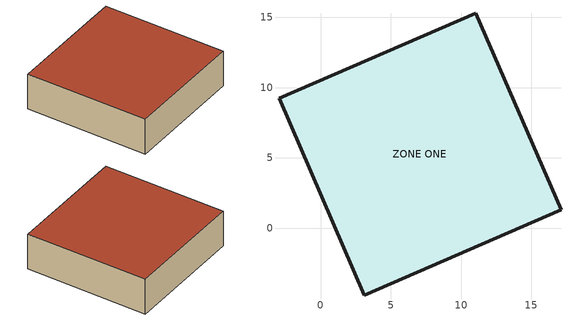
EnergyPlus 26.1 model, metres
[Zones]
ZONE ONE
 floor adiabatic (FLOOR): 11.02,15.3 17.1,1.33 3.12,-4.75 -2.95,9.23 z1.5
 wall outside (R13WALL): 3.12,-4.75 17.1,1.33 11.02,15.3 -2.95,9.23 3.12,-4.75 z1.5:6.07
 roof outside (ROOF31): 11.02,15.3 -2.95,9.23 3.12,-4.75 17.1,1.33 z6.07
[Building]
Simple One Zone (Wireframe DXF): 37.25, Suburbs, 0.04, 0.004, MinimalShadowing, 30, 6
[Site:Location]
Denver Centennial  Golden   N_CO_USA Design_Conditions: 39.74, -105.18, -7, 1829
[SizingPeriod:DesignDay]
Denver Centennial  Golden   N Ann Htg 99% Condns DB: 12, 21, WinterDesignDay, -15.5, 0, , , Wetbulb, -15.5, , , , , 81198, 3, 340, No, No, No, ASHRAEClearSky, , , , , 0
Denver Centennial  Golden   N Ann Clg 1% Condns DB=>MWB: 7, 21, SummerDesignDay, 32, 15.2, , , Wetbulb, 15.5, , , , , 81198, 4.9, 0, No, No, No, ASHRAEClearSky, , , , , 1
[Material:NoMass]
R13LAYER: Rough, 2.290965, 0.9, 0.75, 0.75
R31LAYER: Rough, 5.456, 0.9, 0.75, 0.75
[Material]
C5 - 4 IN HW CONCRETE: MediumRough, 0.101498, 1.729577, 2242.585, 836.8, 0.9, 0.65, 0.65
[Construction]
R13WALL: R13LAYER
FLOOR: C5 - 4 IN HW CONCRETE
ROOF31: R31LAYER
[Zone]
ZONE ONE: -23.5, 3.125, -4.75, 1.5, 1, 1, autocalculate, autocalculate
[Exterior:Lights]
ExtLights: AlwaysOn, 5250, AstronomicalClock, Grounds Lights
[OtherEquipment]
Test 352a: None, ZONE ONE, AlwaysOn, EquipmentLevel, 352, , , 0, 0, 0
Test 352 minus: None, ZONE ONE, AlwaysOn, EquipmentLevel, -352, , , 0, 0, 0
[Schedule:Constant]
AlwaysOn: On/Off, 1
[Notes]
GEO-01 input-only geometry diagnostic; no expected vertices.
